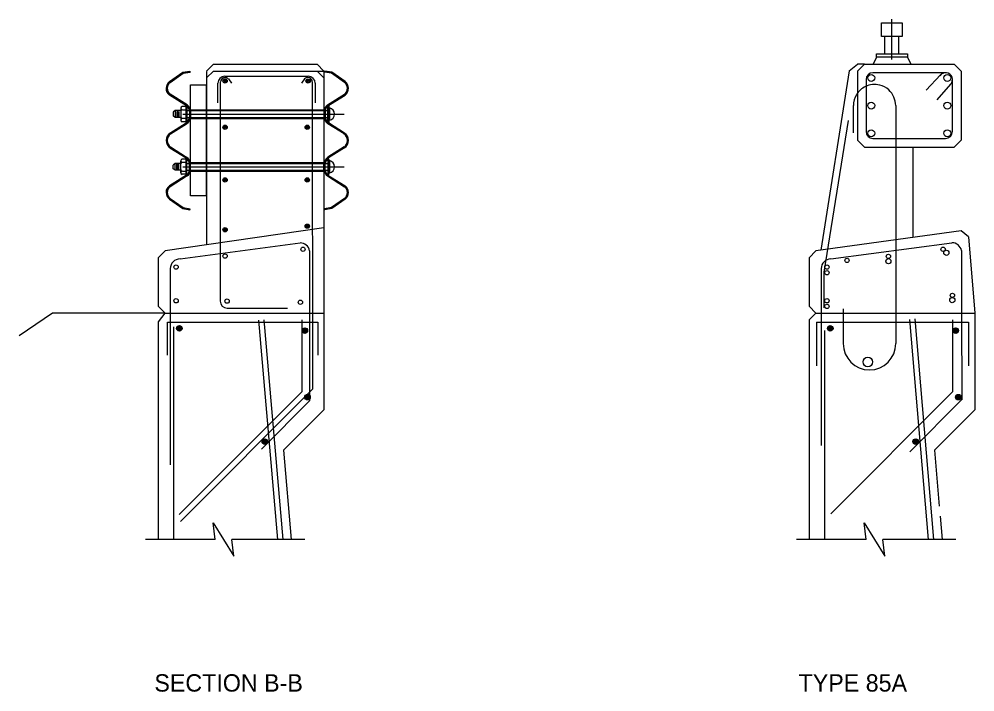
# Model space of a CAD drawing. Extents: x 25748.5 to 25802.9, y -3094.4 to -3056.4.
# Drawn here: x 25766.27 to 25777.79, y -3094.36 to -3086.25 of the extents above; entities that cross this region are included whole.
import ezdxf

# ---------------------------------------------------------------- set-up
doc = ezdxf.new("R2010")
doc.units = 0
for name, color, linetype in [('212 Leaders and Dim Lines', 7, 'Continuous'), ('213 Rebar', 7, 'Continuous'), ('222 Structural Steel', 7, 'Continuous'), ('border_NO-PLOT', 7, 'Continuous'), ('str_Center-Line-A', 7, 'Continuous'), ('str_Concrete-A', 7, 'Continuous'), ('str_Misc-Steel-A', 7, 'Continuous'), ('str_Reinforcement-B', 7, 'Continuous'), ('str_Reinforcement-C', 7, 'Continuous'), ('str_Reinforcement-E', 7, 'Continuous'), ('str_Reinforcement-F', 7, 'Continuous'), ('str_Reinforcement-I', 7, 'Continuous'), ('str_Reinforcement-J', 7, 'Continuous'), ('str_Reinforcement-K', 7, 'Continuous'), ('str_Reinforcement-M', 7, 'Continuous'), ('str_Reinforcement-N', 7, 'Continuous'), ('str_Reinforcement-O', 7, 'Continuous'), ('str_Wood-A', 7, 'Continuous')]:
    doc.layers.add(name, color=color, linetype=linetype)

msp = doc.modelspace()

# ---------------------------------------------------------------- linework, layer by layer
at = {"layer": '212 Leaders and Dim Lines'}
msp.add_line((25776.791, -3086.734), (25776.791, -3086.247), dxfattribs=at)
at = {"layer": '213 Rebar'}
for p, q in [((25769.674, -3089.871), (25769.674, -3090.74)), ((25777.523, -3089.871), (25777.523, -3090.74)), ((25769.674, -3090.74), (25768.195, -3092.219)), ((25777.523, -3090.74), (25776.054, -3092.209))]:
    msp.add_line(p, q, dxfattribs=at)
at = {"layer": '222 Structural Steel'}
for p, q in [((25776.707, -3086.665), (25776.707, -3086.456)), ((25776.874, -3086.665), (25776.874, -3086.456))]:
    msp.add_line(p, q, dxfattribs=at)
for points in [[(25776.666, -3086.29), (25776.916, -3086.29), (25776.916, -3086.456), (25776.666, -3086.456)], [(25776.603, -3086.665), (25776.978, -3086.665), (25776.978, -3086.706), (25776.603, -3086.706)]]:
    msp.add_lwpolyline(points, close=True, dxfattribs=at)
at = {"layer": 'str_Center-Line-A'}
for p, q in [((25768.238, -3087.392), (25770.187, -3087.392)), ((25768.238, -3088.027), (25770.187, -3088.027))]:
    msp.add_line(p, q, dxfattribs=at)
at = {"layer": 'str_Concrete-A'}
for p, q in [((25776.603, -3086.706), (25776.564, -3086.79)), ((25776.978, -3086.706), (25777.017, -3086.79)), ((25768.609, -3086.79), (25768.525, -3086.873)), ((25768.609, -3086.79), (25769.859, -3086.79)), ((25769.859, -3086.79), (25769.942, -3086.873)), ((25776.277, -3086.872), (25776.374, -3086.79)), ((25776.458, -3086.79), (25776.374, -3086.79)), ((25776.458, -3086.79), (25776.374, -3086.873)), ((25776.458, -3086.79), (25777.541, -3086.79)), ((25777.541, -3086.79), (25777.624, -3086.873)), ((25768.609, -3086.873), (25768.525, -3086.956)), ((25768.525, -3086.879), (25768.525, -3087.212)), ((25768.609, -3086.873), (25769.942, -3086.873)), ((25769.859, -3086.873), (25769.942, -3086.956)), ((25769.942, -3086.873), (25769.942, -3087.206)), ((25776.277, -3086.872), (25775.932, -3089.032)), ((25776.374, -3086.873), (25776.374, -3087.706)), ((25777.624, -3086.873), (25777.624, -3087.706)), ((25768.525, -3087.206), (25768.525, -3088.968)), ((25769.942, -3087.206), (25769.942, -3089.79)), ((25768.334, -3087.34), (25769.942, -3087.34)), ((25768.334, -3087.444), (25769.942, -3087.444)), ((25776.374, -3087.706), (25776.458, -3087.79)), ((25777.624, -3087.706), (25777.541, -3087.79)), ((25776.458, -3087.79), (25777.041, -3087.79)), ((25777.041, -3087.79), (25777.541, -3087.79)), ((25777.041, -3087.79), (25777.041, -3088.88)), ((25768.334, -3087.975), (25769.942, -3087.975)), ((25768.334, -3088.079), (25769.942, -3088.079)), ((25769.942, -3088.764), (25768.025, -3089.04)), ((25777.626, -3088.8), (25775.874, -3089.04)), ((25777.716, -3088.872), (25777.626, -3088.8)), ((25777.716, -3088.872), (25777.791, -3089.79)), ((25767.942, -3089.123), (25768.025, -3089.04)), ((25767.942, -3089.123), (25768.025, -3089.04)), ((25767.942, -3089.123), (25767.942, -3089.706)), ((25775.791, -3089.123), (25775.874, -3089.04)), ((25775.791, -3089.123), (25775.791, -3089.706)), ((25767.942, -3089.706), (25768.025, -3089.79)), ((25775.791, -3089.706), (25775.874, -3089.79)), ((25766.668, -3089.79), (25766.266, -3090.065)), ((25768.022, -3089.79), (25766.668, -3089.79)), ((25768.022, -3089.79), (25767.942, -3089.896)), ((25768.022, -3089.79), (25769.942, -3089.79)), ((25769.942, -3089.79), (25769.942, -3090.956)), ((25775.791, -3089.873), (25775.874, -3089.79)), ((25775.871, -3089.79), (25777.791, -3089.79)), ((25777.791, -3089.79), (25777.791, -3090.956)), ((25767.942, -3089.896), (25767.942, -3092.521)), ((25775.791, -3089.873), (25775.791, -3092.521)), ((25769.942, -3090.956), (25769.455, -3091.443)), ((25777.791, -3090.956), (25777.304, -3091.443)), ((25769.455, -3091.443), (25769.548, -3092.521)), ((25777.304, -3091.443), (25777.362, -3092.12)), ((25777.372, -3092.238), (25777.397, -3092.521)), ((25768.631, -3092.521), (25767.789, -3092.521)), ((25769.713, -3092.521), (25768.831, -3092.521)), ((25776.48, -3092.521), (25775.638, -3092.521)), ((25777.562, -3092.521), (25776.68, -3092.521))]:
    msp.add_line(p, q, dxfattribs=at)
for points in [[(25768.631, -3092.521), (25768.606, -3092.321), (25768.856, -3092.721), (25768.831, -3092.521)], [(25776.48, -3092.521), (25776.455, -3092.321), (25776.705, -3092.721), (25776.68, -3092.521)]]:
    msp.add_lwpolyline(points, dxfattribs=at)
at = {"layer": 'str_Misc-Steel-A'}
for p, q in [((25768.08, -3087), (25768.238, -3086.888)), ((25768.088, -3087.011), (25768.245, -3086.9)), ((25768.238, -3086.888), (25768.325, -3086.873)), ((25768.245, -3086.9), (25768.328, -3086.886)), ((25768.325, -3086.873), (25768.328, -3086.886)), ((25769.951, -3086.873), (25769.949, -3086.886)), ((25770.032, -3086.9), (25769.949, -3086.886)), ((25770.038, -3086.888), (25769.951, -3086.873)), ((25770.189, -3087.011), (25770.032, -3086.9)), ((25770.196, -3087), (25770.038, -3086.888)), ((25768.286, -3087.292), (25768.078, -3087.162)), ((25768.293, -3087.281), (25768.086, -3087.152)), ((25769.984, -3087.281), (25770.19, -3087.152)), ((25769.99, -3087.292), (25770.198, -3087.162)), ((25768.279, -3087.301), (25768.232, -3087.301)), ((25768.279, -3087.489), (25768.279, -3087.295)), ((25768.279, -3087.295), (25768.29, -3087.295)), ((25768.279, -3087.301), (25768.279, -3087.484)), ((25768.29, -3087.295), (25768.29, -3087.489)), ((25768.146, -3087.35), (25768.125, -3087.369)), ((25768.125, -3087.369), (25768.125, -3087.412)), ((25768.146, -3087.433), (25768.125, -3087.412)), ((25768.146, -3087.35), (25768.146, -3087.433)), ((25768.214, -3087.35), (25768.146, -3087.35)), ((25768.166, -3087.361), (25768.166, -3087.423)), ((25768.179, -3087.433), (25768.179, -3087.351)), ((25768.193, -3087.361), (25768.193, -3087.423)), ((25768.214, -3087.32), (25768.214, -3087.464)), ((25768.234, -3087.34), (25768.279, -3087.34)), ((25768.29, -3087.35), (25768.32, -3087.35)), ((25768.321, -3087.355), (25768.321, -3087.424)), ((25768.334, -3087.35), (25769.943, -3087.35)), ((25768.334, -3087.354), (25768.334, -3087.424)), ((25769.942, -3087.354), (25769.942, -3087.424)), ((25769.956, -3087.355), (25769.955, -3087.424)), ((25769.956, -3087.35), (25769.987, -3087.35)), ((25770.001, -3087.471), (25770.001, -3087.313)), ((25770.001, -3087.313), (25770.01, -3087.313)), ((25770.01, -3087.313), (25770.01, -3087.471)), ((25770.01, -3087.466), (25770.01, -3087.317)), ((25768.085, -3087.62), (25768.28, -3087.498)), ((25768.092, -3087.631), (25768.286, -3087.51)), ((25768.214, -3087.433), (25768.146, -3087.433)), ((25768.279, -3087.445), (25768.231, -3087.445)), ((25768.279, -3087.484), (25768.233, -3087.484)), ((25768.29, -3087.489), (25768.279, -3087.489)), ((25768.29, -3087.434), (25768.32, -3087.434)), ((25768.334, -3087.434), (25769.943, -3087.434)), ((25769.956, -3087.434), (25769.987, -3087.434)), ((25770.184, -3087.631), (25769.99, -3087.51)), ((25770.191, -3087.62), (25769.997, -3087.498)), ((25770.01, -3087.471), (25770.001, -3087.471)), ((25768.085, -3087.8), (25768.28, -3087.921)), ((25768.092, -3087.788), (25768.286, -3087.91)), ((25770.184, -3087.788), (25769.99, -3087.91)), ((25770.191, -3087.8), (25769.997, -3087.921)), ((25768.146, -3087.986), (25768.125, -3088.007)), ((25768.146, -3088.069), (25768.146, -3087.986)), ((25768.214, -3087.986), (25768.146, -3087.986)), ((25768.166, -3088.058), (25768.166, -3087.996)), ((25768.179, -3087.986), (25768.179, -3088.068)), ((25768.193, -3088.058), (25768.193, -3087.996)), ((25768.214, -3088.099), (25768.214, -3087.955)), ((25768.279, -3087.975), (25768.231, -3087.975)), ((25768.279, -3087.935), (25768.233, -3087.935)), ((25768.279, -3087.93), (25768.279, -3088.125)), ((25768.29, -3087.93), (25768.279, -3087.93)), ((25768.279, -3088.118), (25768.279, -3087.935)), ((25768.29, -3088.125), (25768.29, -3087.93)), ((25768.29, -3087.986), (25768.32, -3087.986)), ((25768.321, -3088.064), (25768.321, -3087.995)), ((25768.334, -3087.986), (25769.943, -3087.986)), ((25768.334, -3088.065), (25768.334, -3087.995)), ((25769.942, -3088.065), (25769.942, -3087.995)), ((25769.956, -3088.064), (25769.955, -3087.995)), ((25769.956, -3087.986), (25769.987, -3087.986)), ((25770.001, -3087.948), (25770.001, -3088.106)), ((25770.01, -3087.948), (25770.001, -3087.948)), ((25770.01, -3088.106), (25770.01, -3087.948)), ((25770.01, -3087.953), (25770.01, -3088.102)), ((25768.125, -3088.05), (25768.125, -3088.007)), ((25768.146, -3088.069), (25768.125, -3088.05)), ((25768.214, -3088.069), (25768.146, -3088.069)), ((25768.234, -3088.079), (25768.279, -3088.079)), ((25768.29, -3088.069), (25768.32, -3088.069)), ((25768.334, -3088.069), (25769.943, -3088.069)), ((25769.956, -3088.069), (25769.987, -3088.069)), ((25770.001, -3088.106), (25770.01, -3088.106)), ((25768.286, -3088.127), (25768.078, -3088.257)), ((25768.293, -3088.138), (25768.086, -3088.267)), ((25768.279, -3088.118), (25768.232, -3088.118)), ((25768.279, -3088.125), (25768.29, -3088.125)), ((25769.984, -3088.138), (25770.19, -3088.267)), ((25769.99, -3088.127), (25770.198, -3088.257)), ((25768.08, -3088.419), (25768.238, -3088.531)), ((25768.088, -3088.408), (25768.245, -3088.519)), ((25770.189, -3088.408), (25770.032, -3088.519)), ((25770.196, -3088.419), (25770.038, -3088.531)), ((25768.238, -3088.531), (25768.325, -3088.546)), ((25768.245, -3088.519), (25768.328, -3088.534)), ((25768.325, -3088.546), (25768.328, -3088.534)), ((25770.032, -3088.519), (25769.949, -3088.534)), ((25769.951, -3088.546), (25769.949, -3088.534)), ((25770.038, -3088.531), (25769.951, -3088.546))]:
    msp.add_line(p, q, dxfattribs=at)
for points in [[(25770.001, -3087.294), (25770.001, -3087.49), (25769.987, -3087.49), (25769.987, -3087.294)], [(25770.001, -3088.125), (25770.001, -3087.93), (25769.987, -3087.93), (25769.987, -3088.125)]]:
    msp.add_lwpolyline(points, close=True, dxfattribs=at)
for centre, radius, start, end in [((25768.138, -3087.082), 0.1, 125.3287, 233.3682), ((25768.138, -3087.082), 0.087, 125.3287, 233.3682), ((25770.138, -3087.082), 0.087, 306.6318, 54.6713), ((25770.138, -3087.082), 0.1, 306.6318, 54.6713), ((25768.234, -3087.32), 0.0196, 93.6172, 265.1952), ((25768.235, -3087.361), 0.0859, 4.1479, 53.5237), ((25768.234, -3087.363), 0.101, 4.6379, 54.1126), ((25770.043, -3087.363), 0.101, 125.8874, 175.3621), ((25770.041, -3087.361), 0.0859, 126.4763, 175.8521), ((25768.234, -3087.36), 0.0196, 89.6015, 177.0732), ((25769.993, -3087.392), 0.0765, 283.1187, 76.8813), ((25768.234, -3087.425), 0.0196, 181.8976, 269.5004), ((25768.234, -3087.464), 0.0196, 98.2125, 269.2776), ((25768.221, -3087.416), 0.101, 305.8874, 355.3621), ((25768.217, -3087.414), 0.117, 305.8874, 355.3621), ((25770.059, -3087.414), 0.117, 184.6379, 234.1126), ((25770.056, -3087.416), 0.101, 184.6379, 234.1126), ((25768.151, -3087.71), 0.111, 125.9803, 234.0197), ((25768.15, -3087.71), 0.0976, 125.7478, 233.7873), ((25770.126, -3087.71), 0.0976, 306.2127, 54.2522), ((25770.126, -3087.71), 0.111, 305.9803, 54.0197), ((25768.234, -3087.955), 0.0196, 90.7224, 261.7875), ((25768.234, -3087.994), 0.0196, 90.4996, 178.1024), ((25768.221, -3088.003), 0.101, 4.6379, 54.1126), ((25768.217, -3088.005), 0.117, 4.6379, 54.1126), ((25770.059, -3088.005), 0.117, 125.8874, 175.3621), ((25770.056, -3088.003), 0.101, 125.8874, 175.3621), ((25769.993, -3088.027), 0.0765, 283.1187, 76.8813), ((25768.234, -3088.06), 0.0196, 182.9268, 270.3985), ((25768.234, -3088.099), 0.0196, 94.8049, 266.3828), ((25768.235, -3088.058), 0.0859, 306.4763, 355.8521), ((25768.234, -3088.056), 0.101, 305.8874, 355.3621), ((25770.043, -3088.056), 0.101, 184.6379, 234.1126), ((25770.041, -3088.058), 0.0859, 184.1479, 233.5237), ((25768.138, -3088.337), 0.1, 126.6318, 234.6713), ((25768.138, -3088.337), 0.087, 126.6318, 234.6713), ((25770.138, -3088.337), 0.087, 305.3287, 53.3682), ((25770.138, -3088.337), 0.1, 305.3287, 53.3682)]:
    msp.add_arc(centre, radius, start, end, dxfattribs=at)
at = {"layer": 'str_Reinforcement-B'}
for p, q in [((25777.437, -3086.894), (25776.562, -3086.894)), ((25777.376, -3086.92), (25777.205, -3087.103)), ((25776.479, -3086.977), (25776.479, -3087.602)), ((25777.499, -3087.033), (25777.331, -3087.219)), ((25777.52, -3087.602), (25777.52, -3086.977)), ((25776.562, -3087.686), (25777.437, -3087.686))]:
    msp.add_line(p, q, dxfattribs=at)
for centre, start, end in [((25776.562, -3086.977), 90, 180), ((25777.437, -3086.977), 317.7826, 144.9637), ((25776.562, -3087.602), 180, 270), ((25777.437, -3087.602), 270, 0)]:
    msp.add_arc(centre, 0.0833, start, end, dxfattribs=at)
at = {"layer": 'str_Reinforcement-C'}
for p, q in [((25769.706, -3086.968), (25769.67, -3087.019)), ((25769.8, -3087.005), (25769.805, -3090.707)), ((25776.836, -3087.29), (25776.836, -3089.087)), ((25769.805, -3090.707), (25768.21, -3092.302))]:
    msp.add_line(p, q, dxfattribs=at)
for centre, radius in [((25776.047, -3089.975), 0.0334), ((25776.047, -3089.975), 0.0317), ((25776.047, -3089.975), 0.03), ((25776.047, -3089.975), 0.0283), ((25776.047, -3089.975), 0.0267), ((25776.047, -3089.975), 0.025), ((25776.047, -3089.975), 0.0233), ((25776.047, -3089.975), 0.0217), ((25776.047, -3089.975), 0.02), ((25776.047, -3089.975), 0.0183), ((25776.047, -3089.975), 0.0167), ((25776.047, -3089.975), 0.015), ((25776.047, -3089.975), 0.0133), ((25776.047, -3089.975), 0.0117), ((25776.047, -3089.975), 0.01), ((25776.047, -3089.975), 0.00834), ((25776.047, -3089.975), 0.00667), ((25777.56, -3090.002), 0.0334), ((25777.56, -3090.002), 0.0317), ((25777.56, -3090.002), 0.03), ((25777.56, -3090.002), 0.0283), ((25777.56, -3090.002), 0.0267), ((25777.56, -3090.002), 0.025), ((25777.56, -3090.002), 0.0233), ((25777.56, -3090.002), 0.0217), ((25777.56, -3090.002), 0.02), ((25777.56, -3090.002), 0.0183), ((25777.56, -3090.002), 0.0167), ((25777.56, -3090.002), 0.015), ((25777.56, -3090.002), 0.0133), ((25777.56, -3090.002), 0.0117), ((25777.56, -3090.002), 0.01), ((25777.56, -3090.002), 0.00834), ((25777.56, -3090.002), 0.00667), ((25777.592, -3090.805), 0.0334), ((25777.592, -3090.805), 0.0317), ((25777.592, -3090.805), 0.03), ((25777.592, -3090.805), 0.0283), ((25777.592, -3090.805), 0.0267), ((25777.592, -3090.805), 0.025), ((25777.592, -3090.805), 0.0233), ((25777.592, -3090.805), 0.0217), ((25777.592, -3090.805), 0.02), ((25777.592, -3090.805), 0.0183), ((25777.592, -3090.805), 0.0167), ((25777.592, -3090.805), 0.015), ((25777.592, -3090.805), 0.0133), ((25777.592, -3090.805), 0.0117), ((25777.592, -3090.805), 0.01), ((25777.592, -3090.805), 0.00834), ((25777.592, -3090.805), 0.00667), ((25777.077, -3091.34), 0.0334), ((25777.077, -3091.34), 0.0317), ((25777.077, -3091.34), 0.03), ((25777.077, -3091.34), 0.0283), ((25777.077, -3091.34), 0.0267), ((25777.077, -3091.34), 0.025), ((25777.077, -3091.34), 0.0233), ((25777.077, -3091.34), 0.0217), ((25777.077, -3091.34), 0.02), ((25777.077, -3091.34), 0.0183), ((25777.077, -3091.34), 0.0167), ((25777.077, -3091.34), 0.015), ((25777.077, -3091.34), 0.0133), ((25777.077, -3091.34), 0.0117), ((25777.077, -3091.34), 0.01), ((25777.077, -3091.34), 0.00834), ((25777.077, -3091.34), 0.00667)]:
    msp.add_circle(centre, radius, dxfattribs=at)
for centre, radius, start, end in [((25769.747, -3087.004), 0.0539, 359.3386, 138.1819), ((25776.581, -3087.29), 0.255, 115.3769, 148.9973), ((25776.581, -3087.29), 0.255, 75.9281, 115.3769), ((25776.581, -3087.29), 0.255, 148.9973, 180), ((25776.581, -3087.29), 0.255, 0, 47.9091)]:
    msp.add_arc(centre, radius, start, end, dxfattribs=at)
at = {"layer": 'str_Reinforcement-E'}
for centre in [(25776.541, -3086.956), (25777.458, -3086.956), (25776.541, -3087.29), (25777.458, -3087.29), (25776.541, -3087.623), (25777.458, -3087.623)]:
    msp.add_circle(centre, 0.0417, dxfattribs=at)
at = {"layer": 'str_Reinforcement-F'}
msp.add_circle((25776.006, -3089.711), 0.026, dxfattribs=at)
at = {"layer": 'str_Reinforcement-I'}
for p, q in [((25768.695, -3089.648), (25768.695, -3087.005)), ((25768.789, -3086.968), (25768.825, -3087.019)), ((25776.326, -3087.619), (25776.326, -3087.29)), ((25776.836, -3087.29), (25776.836, -3090.159)), ((25775.974, -3089.297), (25776.266, -3087.468)), ((25775.974, -3089.728), (25775.974, -3089.297)), ((25768.774, -3089.731), (25769.504, -3089.731)), ((25776.204, -3089.739), (25776.204, -3090.159))]:
    msp.add_line(p, q, dxfattribs=at)
for centre, radius, start, end in [((25768.749, -3087.004), 0.0539, 41.8181, 180.6417), ((25776.581, -3087.29), 0.255, 115.3769, 148.9973), ((25776.581, -3087.29), 0.255, 75.9281, 115.3769), ((25776.581, -3087.29), 0.255, 47.9091, 75.9281), ((25776.581, -3087.29), 0.255, 148.9973, 180), ((25776.581, -3087.29), 0.255, 0, 47.9091), ((25768.774, -3089.647), 0.0833, 180, 270), ((25776.52, -3090.159), 0.317, 180, 0)]:
    msp.add_arc(centre, radius, start, end, dxfattribs=at)
at = {"layer": 'str_Reinforcement-J'}
for p, q in [((25768.746, -3086.936), (25769.753, -3086.936)), ((25768.663, -3087.256), (25768.663, -3087.02)), ((25769.837, -3087.02), (25769.837, -3087.256)), ((25768.056, -3090.298), (25768.056, -3089.899)), ((25768.056, -3089.899), (25769.867, -3089.899)), ((25769.867, -3089.899), (25769.867, -3090.298)), ((25775.88, -3089.899), (25776.834, -3089.899)), ((25775.88, -3089.899), (25775.88, -3090.426)), ((25776.834, -3089.899), (25777.716, -3089.899)), ((25777.716, -3089.899), (25777.716, -3090.426))]:
    msp.add_line(p, q, dxfattribs=at)
for centre, start, end in [((25768.746, -3087.02), 90, 180), ((25769.753, -3087.02), 0, 90)]:
    msp.add_arc(centre, 0.0833, start, end, dxfattribs=at)
at = {"layer": 'str_Reinforcement-K'}
for centre, radius in [((25768.75, -3086.992), 0.026), ((25768.75, -3086.992), 0.0174), ((25768.75, -3086.992), 0.00871), ((25769.751, -3086.993), 0.026), ((25769.751, -3086.993), 0.0174), ((25769.751, -3086.993), 0.00871), ((25768.75, -3087.55), 0.026), ((25768.75, -3087.55), 0.0174), ((25769.741, -3087.55), 0.026), ((25769.741, -3087.55), 0.0174), ((25768.75, -3087.55), 0.00871), ((25769.741, -3087.55), 0.00871), ((25768.75, -3088.185), 0.026), ((25768.75, -3088.185), 0.0174), ((25768.75, -3088.185), 0.00871), ((25769.741, -3088.186), 0.026), ((25769.741, -3088.186), 0.0174), ((25769.741, -3088.186), 0.00871), ((25768.75, -3088.786), 0.026), ((25768.75, -3088.786), 0.0174), ((25768.75, -3088.786), 0.00871), ((25769.741, -3088.743), 0.026), ((25769.741, -3088.743), 0.0174), ((25769.741, -3088.743), 0.00871)]:
    msp.add_circle(centre, radius, dxfattribs=at)
at = {"layer": 'str_Reinforcement-M'}
for p, q in [((25768.206, -3089.138), (25769.654, -3088.945)), ((25776.055, -3089.138), (25777.515, -3088.944)), ((25769.769, -3089.039), (25769.769, -3090.85)), ((25777.63, -3089.037), (25777.63, -3089.77)), ((25768.089, -3089.255), (25768.089, -3091.619)), ((25775.938, -3089.255), (25775.938, -3091.388)), ((25777.63, -3089.77), (25777.632, -3090.836)), ((25769.769, -3090.85), (25769.187, -3091.432)), ((25777.631, -3090.836), (25777.006, -3091.462))]:
    msp.add_line(p, q, dxfattribs=at)
for centre, start, end in [((25769.654, -3089.062), 11.5952, 90), ((25777.515, -3089.06), 11.5952, 90), ((25768.206, -3089.255), 90, 180), ((25776.055, -3089.255), 90, 180)]:
    msp.add_arc(centre, 0.117, start, end, dxfattribs=at)
at = {"layer": 'str_Reinforcement-N'}
for p, q in [((25768.131, -3092.521), (25768.131, -3089.956)), ((25769.154, -3089.878), (25769.38, -3092.521)), ((25769.217, -3089.873), (25769.444, -3092.521)), ((25777.002, -3089.867), (25777.229, -3092.521)), ((25777.065, -3089.862), (25777.293, -3092.521)), ((25775.98, -3092.521), (25775.98, -3090.001))]:
    msp.add_line(p, q, dxfattribs=at)
at = {"layer": 'str_Reinforcement-O'}
for centre, radius in [((25769.689, -3089.021), 0.026), ((25777.408, -3089.021), 0.026), ((25777.447, -3089.064), 0.0312), ((25768.75, -3089.104), 0.026), ((25776.249, -3089.156), 0.026), ((25776.748, -3089.166), 0.0312), ((25776.749, -3089.108), 0.026), ((25768.158, -3089.236), 0.026), ((25776.006, -3089.236), 0.026), ((25776.006, -3089.304), 0.026), ((25777.519, -3089.635), 0.0312), ((25777.52, -3089.577), 0.026), ((25768.158, -3089.643), 0.026), ((25768.774, -3089.647), 0.026), ((25769.657, -3089.661), 0.026), ((25776.006, -3089.643), 0.026), ((25776.006, -3089.711), 0.026), ((25768.198, -3089.975), 0.0334), ((25768.198, -3089.975), 0.0317), ((25768.198, -3089.975), 0.03), ((25768.198, -3089.975), 0.0283), ((25768.198, -3089.975), 0.0267), ((25768.198, -3089.975), 0.025), ((25768.198, -3089.975), 0.0233), ((25768.198, -3089.975), 0.0217), ((25768.198, -3089.975), 0.02), ((25768.198, -3089.975), 0.0183), ((25768.198, -3089.975), 0.0167), ((25768.198, -3089.975), 0.015), ((25768.198, -3089.975), 0.0133), ((25768.198, -3089.975), 0.0117), ((25768.198, -3089.975), 0.01), ((25768.198, -3089.975), 0.00834), ((25768.198, -3089.975), 0.00667), ((25769.711, -3090.002), 0.0334), ((25769.711, -3090.002), 0.0317), ((25769.711, -3090.002), 0.03), ((25769.711, -3090.002), 0.0283), ((25769.711, -3090.002), 0.0267), ((25769.711, -3090.002), 0.025), ((25769.711, -3090.002), 0.0233), ((25769.711, -3090.002), 0.0217), ((25769.711, -3090.002), 0.02), ((25769.711, -3090.002), 0.0183), ((25769.711, -3090.002), 0.0167), ((25769.711, -3090.002), 0.015), ((25769.711, -3090.002), 0.0133), ((25769.711, -3090.002), 0.0117), ((25769.711, -3090.002), 0.01), ((25769.711, -3090.002), 0.00834), ((25769.711, -3090.002), 0.00667), ((25776.5, -3090.38), 0.0576), ((25769.743, -3090.805), 0.0334), ((25769.743, -3090.805), 0.0317), ((25769.743, -3090.805), 0.03), ((25769.743, -3090.805), 0.0283), ((25769.743, -3090.805), 0.0267), ((25769.743, -3090.805), 0.025), ((25769.743, -3090.805), 0.0233), ((25769.743, -3090.805), 0.0217), ((25769.743, -3090.805), 0.02), ((25769.743, -3090.805), 0.0183), ((25769.743, -3090.805), 0.0167), ((25769.743, -3090.805), 0.015), ((25769.743, -3090.805), 0.0133), ((25769.743, -3090.805), 0.0117), ((25769.743, -3090.805), 0.01), ((25769.743, -3090.805), 0.00834), ((25769.743, -3090.805), 0.00667), ((25769.228, -3091.34), 0.0334), ((25769.228, -3091.34), 0.0317), ((25769.228, -3091.34), 0.03), ((25769.228, -3091.34), 0.0283), ((25769.228, -3091.34), 0.0267), ((25769.228, -3091.34), 0.025), ((25769.228, -3091.34), 0.0233), ((25769.228, -3091.34), 0.0217), ((25769.228, -3091.34), 0.02), ((25769.228, -3091.34), 0.0183), ((25769.228, -3091.34), 0.0167), ((25769.228, -3091.34), 0.015), ((25769.228, -3091.34), 0.0133), ((25769.228, -3091.34), 0.0117), ((25769.228, -3091.34), 0.01), ((25769.228, -3091.34), 0.00834), ((25769.228, -3091.34), 0.00667)]:
    msp.add_circle(centre, radius, dxfattribs=at)
at = {"layer": 'str_Wood-A'}
msp.add_lwpolyline([(25768.334, -3087.04), (25768.522, -3087.04), (25768.522, -3088.376), (25768.334, -3088.376)], close=True, dxfattribs=at)

# ---------------------------------------------------------------- texts
at = {"layer": 'border_NO-PLOT'}
for s, height, p in [('SECTION B-B', 0.20952, (25767.897, -3094.354)), ('TYPE 85A', 0.2095, (25775.665, -3094.354))]:
    msp.add_text(s, height=height, dxfattribs=at).set_placement(p)

doc.saveas('drawing.dxf')
